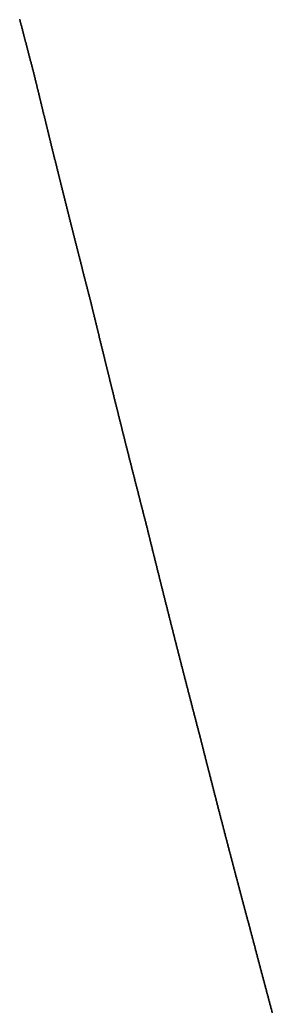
# Model space of a CAD drawing. Header units: metres. Extents: x 0 to 360, y 46 to 216.
# Drawn here: x 45.98 to 55.52, y 121.82 to 159.35 of the extents above; entities that cross this region are included whole.
import ezdxf

# ---------------------------------------------------------------- set-up
doc = ezdxf.new("R2010")
doc.units = ezdxf.units.M

msp = doc.modelspace()

# ---------------------------------------------------------------- linework, layer by layer
for p in [(45.979, 159.348), (45.988, 159.314), (45.996, 159.281), (46.005, 159.248), (46.014, 159.214), (46.022, 159.181), (46.031, 159.148), (46.039, 159.115), (46.048, 159.081), (46.057, 159.048), (46.065, 159.015), (46.074, 158.982), (46.083, 158.949), (46.091, 158.916), (46.1, 158.882), (46.108, 158.849), (46.117, 158.816), (46.126, 158.783), (46.134, 158.75), (46.143, 158.717), (46.151, 158.684), (46.16, 158.651), (46.169, 158.618), (46.177, 158.585), (46.186, 158.552), (46.195, 158.518), (46.203, 158.485), (46.212, 158.452), (46.22, 158.419), (46.229, 158.387), (46.238, 158.354), (46.246, 158.321), (46.255, 158.288), (46.263, 158.255), (46.272, 158.222), (46.28, 158.189), (46.289, 158.156), (46.298, 158.123), (46.306, 158.09), (46.315, 158.057), (46.323, 158.025), (46.332, 157.992), (46.341, 157.959), (46.349, 157.926), (46.358, 157.893), (46.366, 157.861), (46.375, 157.828), (46.384, 157.795), (46.392, 157.762), (46.401, 157.73), (46.409, 157.697), (46.418, 157.664), (46.426, 157.631), (46.435, 157.599), (46.444, 157.566), (46.452, 157.533), (46.461, 157.501), (46.469, 157.468), (46.478, 157.435), (46.486, 157.403), (46.495, 157.37), (46.504, 157.338), (46.512, 157.305), (46.521, 157.273), (46.529, 157.24), (46.538, 157.207), (46.546, 157.172), (46.555, 157.131), (46.563, 157.095), (46.572, 157.06), (46.581, 157.024), (46.589, 156.989), (46.598, 156.954), (46.606, 156.918), (46.615, 156.883), (46.623, 156.847), (46.632, 156.812), (46.64, 156.777), (46.649, 156.741), (46.657, 156.706), (46.666, 156.671), (46.675, 156.635), (46.683, 156.6), (46.692, 156.565), (46.7, 156.53), (46.709, 156.494), (46.717, 156.459), (46.726, 156.424), (46.734, 156.389), (46.743, 156.354), (46.751, 156.318), (46.76, 156.283), (46.768, 156.248), (46.777, 156.213), (46.786, 156.178), (46.794, 156.143), (46.803, 156.108), (46.811, 156.073), (46.82, 156.038), (46.828, 156.002), (46.837, 155.967), (46.845, 155.932), (46.854, 155.897), (46.862, 155.862), (46.871, 155.827), (46.879, 155.792), (46.888, 155.758), (46.896, 155.723), (46.905, 155.688), (46.913, 155.653), (46.922, 155.618), (46.93, 155.583), (46.939, 155.548), (46.947, 155.513), (46.956, 155.478), (46.964, 155.444), (46.973, 155.409), (46.981, 155.374), (46.99, 155.339), (46.998, 155.304), (47.007, 155.27), (47.015, 155.235), (47.024, 155.2), (47.032, 155.165), (47.041, 155.131), (47.049, 155.096), (47.058, 155.061), (47.066, 155.027), (47.075, 154.992), (47.083, 154.957), (47.092, 154.923), (47.1, 154.888), (47.109, 154.854), (47.117, 154.819), (47.126, 154.784), (47.134, 154.75), (47.143, 154.715), (47.151, 154.681), (47.16, 154.646), (47.168, 154.612), (47.177, 154.577), (47.185, 154.543), (47.194, 154.508), (47.202, 154.474), (47.211, 154.439), (47.219, 154.405), (47.228, 154.371), (47.236, 154.336), (47.245, 154.302), (47.253, 154.267), (47.261, 154.233), (47.27, 154.199), (47.278, 154.164), (47.287, 154.13), (47.295, 154.096), (47.304, 154.061), (47.312, 154.027), (47.321, 153.993), (47.329, 153.959), (47.338, 153.924), (47.346, 153.89), (47.355, 153.856), (47.363, 153.822), (47.372, 153.787), (47.38, 153.753), (47.388, 153.719), (47.397, 153.685), (47.405, 153.651), (47.414, 153.617), (47.422, 153.583), (47.431, 153.549), (47.439, 153.514), (47.448, 153.48), (47.456, 153.446), (47.464, 153.412), (47.473, 153.378), (47.481, 153.344), (47.49, 153.31), (47.498, 153.276), (47.507, 153.242), (47.515, 153.208), (47.524, 153.174), (47.532, 153.14), (47.54, 153.106), (47.549, 153.073), (47.557, 153.039), (47.566, 153.005), (47.574, 152.971), (47.583, 152.937), (47.591, 152.903), (47.599, 152.869), (47.608, 152.836), (47.616, 152.802), (47.625, 152.768), (47.633, 152.734), (47.642, 152.7), (47.65, 152.667), (47.658, 152.633), (47.667, 152.599), (47.675, 152.565), (47.684, 152.532), (47.692, 152.498), (47.7, 152.464), (47.709, 152.431), (47.717, 152.397), (47.726, 152.363), (47.734, 152.33), (47.743, 152.296), (47.751, 152.263), (47.759, 152.229), (47.768, 152.195), (47.776, 152.162), (47.785, 152.128), (47.793, 152.095), (47.801, 152.061), (47.81, 152.028), (47.818, 151.994), (47.827, 151.961), (47.835, 151.927), (47.843, 151.894), (47.852, 151.86), (47.86, 151.827), (47.869, 151.793), (47.877, 151.76), (47.885, 151.727), (47.894, 151.693), (47.902, 151.66), (47.911, 151.627), (47.919, 151.593), (47.927, 151.56), (47.936, 151.527), (47.944, 151.493), (47.952, 151.46), (47.961, 151.427), (47.969, 151.393), (47.978, 151.36), (47.986, 151.327), (47.994, 151.294), (48.003, 151.26), (48.011, 151.227), (48.019, 151.194), (48.028, 151.161), (48.036, 151.128), (48.045, 151.095), (48.053, 151.061), (48.061, 151.028), (48.07, 150.995), (48.078, 150.962), (48.086, 150.929), (48.095, 150.896), (48.103, 150.863), (48.112, 150.83), (48.12, 150.797), (48.128, 150.764), (48.137, 150.731), (48.145, 150.698), (48.153, 150.665), (48.162, 150.632), (48.17, 150.599), (48.178, 150.566), (48.187, 150.533), (48.195, 150.5), (48.203, 150.467), (48.212, 150.434), (48.22, 150.401), (48.229, 150.368), (48.237, 150.335), (48.245, 150.303), (48.254, 150.27), (48.262, 150.237), (48.27, 150.204), (48.279, 150.171), (48.287, 150.138), (48.295, 150.106), (48.304, 150.073), (48.312, 150.04), (48.32, 150.007), (48.329, 149.975), (48.337, 149.942), (48.345, 149.909), (48.354, 149.877), (48.362, 149.844), (48.37, 149.811), (48.379, 149.779), (48.387, 149.746), (48.395, 149.713), (48.404, 149.681), (48.412, 149.648), (48.42, 149.615), (48.429, 149.583), (48.437, 149.55), (48.445, 149.518), (48.454, 149.485), (48.462, 149.453), (48.47, 149.42), (48.479, 149.388), (48.487, 149.355), (48.495, 149.323), (48.504, 149.29), (48.512, 149.258), (48.52, 149.225), (48.528, 149.193), (48.537, 149.16), (48.545, 149.128), (48.553, 149.096), (48.562, 149.063), (48.57, 149.031), (48.578, 148.999), (48.587, 148.966), (48.595, 148.934), (48.603, 148.902), (48.612, 148.869), (48.62, 148.837), (48.628, 148.805), (48.636, 148.772), (48.645, 148.74), (48.653, 148.708), (48.661, 148.676), (48.67, 148.643), (48.678, 148.611), (48.686, 148.579), (48.694, 148.547), (48.703, 148.515), (48.711, 148.483), (48.719, 148.448), (48.728, 148.409), (48.736, 148.375), (48.744, 148.34), (48.752, 148.306), (48.761, 148.272), (48.769, 148.237), (48.777, 148.203), (48.786, 148.169), (48.794, 148.135), (48.802, 148.1), (48.81, 148.066), (48.819, 148.032), (48.827, 147.998), (48.835, 147.963), (48.844, 147.929), (48.852, 147.895), (48.86, 147.861), (48.868, 147.827), (48.877, 147.793), (48.885, 147.759), (48.893, 147.725), (48.901, 147.69), (48.91, 147.656), (48.918, 147.622), (48.926, 147.588), (48.934, 147.554), (48.943, 147.52), (48.951, 147.486), (48.959, 147.452), (48.968, 147.418), (48.976, 147.384), (48.984, 147.35), (48.992, 147.316), (49.001, 147.283), (49.009, 147.249), (49.017, 147.215), (49.025, 147.181), (49.034, 147.147), (49.042, 147.113), (49.05, 147.079), (49.058, 147.045), (49.067, 147.012), (49.075, 146.978), (49.083, 146.944), (49.091, 146.91), (49.1, 146.877), (49.108, 146.843), (49.116, 146.809), (49.124, 146.775), (49.132, 146.742), (49.141, 146.708), (49.149, 146.674), (49.157, 146.641), (49.165, 146.607), (49.174, 146.573), (49.182, 146.54), (49.19, 146.506), (49.198, 146.473), (49.207, 146.439), (49.215, 146.405), (49.223, 146.372), (49.231, 146.338), (49.239, 146.305), (49.248, 146.271), (49.256, 146.238), (49.264, 146.204), (49.272, 146.171), (49.281, 146.137), (49.289, 146.104), (49.297, 146.07), (49.305, 146.037), (49.313, 146.004), (49.322, 145.97), (49.33, 145.937), (49.338, 145.903), (49.346, 145.87), (49.354, 145.837), (49.363, 145.803), (49.371, 145.77), (49.379, 145.737), (49.387, 145.703), (49.396, 145.67), (49.404, 145.637), (49.412, 145.604), (49.42, 145.57), (49.428, 145.537), (49.437, 145.504), (49.445, 145.471), (49.453, 145.437), (49.461, 145.404), (49.469, 145.371), (49.478, 145.338), (49.486, 145.305), (49.494, 145.272), (49.502, 145.239), (49.51, 145.205), (49.518, 145.172), (49.527, 145.139), (49.535, 145.106), (49.543, 145.073), (49.551, 145.04), (49.559, 145.007), (49.568, 144.974), (49.576, 144.941), (49.584, 144.908), (49.592, 144.875), (49.6, 144.842), (49.608, 144.809), (49.617, 144.776), (49.625, 144.743), (49.633, 144.71), (49.641, 144.678), (49.649, 144.645), (49.658, 144.612), (49.666, 144.579), (49.674, 144.546), (49.682, 144.513), (49.69, 144.48), (49.698, 144.448), (49.707, 144.415), (49.715, 144.382), (49.723, 144.349), (49.731, 144.317), (49.739, 144.284), (49.747, 144.251), (49.756, 144.218), (49.764, 144.186), (49.772, 144.153), (49.78, 144.12), (49.788, 144.088), (49.796, 144.055), (49.804, 144.022), (49.813, 143.99), (49.821, 143.957), (49.829, 143.925), (49.837, 143.892), (49.845, 143.859), (49.853, 143.827), (49.862, 143.794), (49.87, 143.762), (49.878, 143.729), (49.886, 143.697), (49.894, 143.664), (49.902, 143.632), (49.91, 143.599), (49.919, 143.567), (49.927, 143.534), (49.935, 143.502), (49.943, 143.469), (49.951, 143.437), (49.959, 143.405), (49.967, 143.372), (49.975, 143.34), (49.984, 143.307), (49.992, 143.275), (50, 143.243), (50.008, 143.21), (50.016, 143.178), (50.024, 143.146), (50.032, 143.114), (50.041, 143.081), (50.049, 143.049), (50.057, 143.017), (50.065, 142.985), (50.073, 142.952), (50.081, 142.92), (50.089, 142.888), (50.097, 142.856), (50.105, 142.824), (50.114, 142.791), (50.122, 142.759), (50.13, 142.727), (50.138, 142.695), (50.146, 142.663), (50.154, 142.631), (50.162, 142.599), (50.17, 142.567), (50.179, 142.535), (50.187, 142.502), (50.195, 142.47), (50.203, 142.438), (50.211, 142.406), (50.219, 142.374), (50.227, 142.342), (50.235, 142.31), (50.243, 142.278), (50.251, 142.247), (50.26, 142.215), (50.268, 142.183), (50.276, 142.151), (50.284, 142.119), (50.292, 142.087), (50.3, 142.055), (50.308, 142.023), (50.316, 141.991), (50.324, 141.96), (50.332, 141.928), (50.34, 141.896), (50.349, 141.864), (50.357, 141.832), (50.365, 141.801), (50.373, 141.769), (50.381, 141.737), (50.389, 141.705), (50.397, 141.674), (50.405, 141.642), (50.413, 141.61), (50.421, 141.578), (50.429, 141.547), (50.437, 141.515), (50.446, 141.483), (50.454, 141.452), (50.462, 141.42), (50.47, 141.389), (50.478, 141.357), (50.486, 141.325), (50.494, 141.294), (50.502, 141.262), (50.51, 141.231), (50.518, 141.199), (50.526, 141.168), (50.534, 141.136), (50.542, 141.105), (50.55, 141.073), (50.558, 141.042), (50.567, 141.01), (50.575, 140.979), (50.583, 140.947), (50.591, 140.916), (50.599, 140.884), (50.607, 140.853), (50.615, 140.821), (50.623, 140.79), (50.631, 140.759), (50.639, 140.727), (50.647, 140.696), (50.655, 140.665), (50.663, 140.633), (50.671, 140.602), (50.679, 140.571), (50.687, 140.539), (50.695, 140.508), (50.703, 140.477), (50.711, 140.446), (50.72, 140.414), (50.728, 140.383), (50.736, 140.352), (50.744, 140.321), (50.752, 140.29), (50.76, 140.258), (50.768, 140.227), (50.776, 140.196), (50.784, 140.165), (50.792, 140.134), (50.8, 140.103), (50.808, 140.071), (50.816, 140.039), (50.824, 140.002), (50.832, 139.969), (50.84, 139.937), (50.848, 139.904), (50.856, 139.871), (50.864, 139.839), (50.872, 139.806), (50.88, 139.773), (50.888, 139.741), (50.896, 139.708), (50.904, 139.675), (50.912, 139.643), (50.92, 139.61), (50.928, 139.578), (50.936, 139.545), (50.944, 139.512), (50.952, 139.48), (50.96, 139.447), (50.968, 139.415), (50.976, 139.382), (50.984, 139.35), (50.992, 139.317), (51, 139.285), (51.008, 139.253), (51.016, 139.22), (51.024, 139.188), (51.032, 139.155), (51.04, 139.123), (51.048, 139.091), (51.056, 139.058), (51.064, 139.026), (51.072, 138.994), (51.08, 138.961), (51.088, 138.929), (51.096, 138.897), (51.104, 138.864), (51.112, 138.832), (51.12, 138.8), (51.128, 138.767), (51.136, 138.735), (51.144, 138.703), (51.152, 138.671), (51.16, 138.639), (51.168, 138.606), (51.176, 138.574), (51.184, 138.542), (51.192, 138.51), (51.2, 138.478), (51.208, 138.446), (51.216, 138.414), (51.224, 138.381), (51.232, 138.349), (51.24, 138.317), (51.248, 138.285), (51.256, 138.253), (51.264, 138.221), (51.272, 138.189), (51.28, 138.157), (51.288, 138.125), (51.296, 138.093), (51.304, 138.061), (51.312, 138.029), (51.32, 137.997), (51.328, 137.965), (51.336, 137.933), (51.344, 137.901), (51.352, 137.869), (51.36, 137.838), (51.368, 137.806), (51.376, 137.774), (51.384, 137.742), (51.392, 137.71), (51.4, 137.678), (51.408, 137.647), (51.415, 137.615), (51.423, 137.583), (51.431, 137.551), (51.439, 137.519), (51.447, 137.488), (51.455, 137.456), (51.463, 137.424), (51.471, 137.392), (51.479, 137.361), (51.487, 137.329), (51.495, 137.297), (51.503, 137.266), (51.511, 137.234), (51.519, 137.202), (51.527, 137.171), (51.535, 137.139), (51.543, 137.108), (51.551, 137.076), (51.559, 137.044), (51.566, 137.013), (51.574, 136.981), (51.582, 136.95), (51.59, 136.918), (51.598, 136.887), (51.606, 136.855), (51.614, 136.824), (51.622, 136.792), (51.63, 136.761), (51.638, 136.729), (51.646, 136.698), (51.654, 136.666), (51.662, 136.635), (51.67, 136.604), (51.678, 136.572), (51.685, 136.541), (51.693, 136.509), (51.701, 136.478), (51.709, 136.447), (51.717, 136.415), (51.725, 136.384), (51.733, 136.353), (51.741, 136.321), (51.749, 136.29), (51.757, 136.259), (51.765, 136.228), (51.773, 136.196), (51.781, 136.165), (51.788, 136.134), (51.796, 136.103), (51.804, 136.071), (51.812, 136.04), (51.82, 136.009), (51.828, 135.978), (51.836, 135.947), (51.844, 135.916), (51.852, 135.884), (51.86, 135.853), (51.867, 135.822), (51.875, 135.791), (51.883, 135.76), (51.891, 135.729), (51.899, 135.698), (51.907, 135.667), (51.915, 135.636), (51.923, 135.605), (51.931, 135.574), (51.939, 135.543), (51.946, 135.512), (51.954, 135.481), (51.962, 135.45), (51.97, 135.419), (51.978, 135.388), (51.986, 135.357), (51.994, 135.326), (52.002, 135.295), (52.01, 135.264), (52.017, 135.233), (52.025, 135.203), (52.033, 135.172), (52.041, 135.141), (52.049, 135.11), (52.057, 135.079), (52.065, 135.048), (52.073, 135.018), (52.081, 134.987), (52.088, 134.956), (52.096, 134.925), (52.104, 134.895), (52.112, 134.864), (52.12, 134.833), (52.128, 134.802), (52.136, 134.772), (52.144, 134.741), (52.151, 134.71), (52.159, 134.68), (52.167, 134.649), (52.175, 134.618), (52.183, 134.588), (52.191, 134.557), (52.199, 134.527), (52.206, 134.496), (52.214, 134.465), (52.222, 134.435), (52.23, 134.404), (52.238, 134.374), (52.246, 134.343), (52.254, 134.313), (52.261, 134.282), (52.269, 134.252), (52.277, 134.221), (52.285, 134.191), (52.293, 134.16), (52.301, 134.13), (52.309, 134.099), (52.316, 134.069), (52.324, 134.038), (52.332, 134.008), (52.34, 133.978), (52.348, 133.947), (52.356, 133.917), (52.363, 133.887), (52.371, 133.856), (52.379, 133.826), (52.387, 133.796), (52.395, 133.765), (52.403, 133.735), (52.411, 133.705), (52.418, 133.674), (52.426, 133.644), (52.434, 133.614), (52.442, 133.584), (52.45, 133.553), (52.458, 133.523), (52.465, 133.493), (52.473, 133.463), (52.481, 133.433), (52.489, 133.402), (52.497, 133.372), (52.505, 133.342), (52.512, 133.312), (52.52, 133.282), (52.528, 133.252), (52.536, 133.222), (52.544, 133.192), (52.551, 133.161), (52.559, 133.131), (52.567, 133.101), (52.575, 133.071), (52.583, 133.041), (52.591, 133.011), (52.598, 132.981), (52.606, 132.951), (52.614, 132.921), (52.622, 132.891), (52.63, 132.861), (52.637, 132.831), (52.645, 132.801), (52.653, 132.771), (52.661, 132.741), (52.669, 132.712), (52.676, 132.682), (52.684, 132.652), (52.692, 132.622), (52.7, 132.592), (52.708, 132.562), (52.715, 132.532), (52.723, 132.503), (52.731, 132.473), (52.739, 132.443), (52.747, 132.413), (52.754, 132.383), (52.762, 132.354), (52.77, 132.324), (52.778, 132.294), (52.786, 132.264), (52.793, 132.235), (52.801, 132.205), (52.809, 132.175), (52.817, 132.145), (52.825, 132.116), (52.832, 132.086), (52.84, 132.055), (52.848, 132.021), (52.856, 131.99), (52.864, 131.959), (52.871, 131.928), (52.879, 131.898), (52.887, 131.867), (52.895, 131.836), (52.902, 131.805), (52.91, 131.775), (52.918, 131.744), (52.926, 131.713), (52.934, 131.682), (52.941, 131.652), (52.949, 131.621), (52.957, 131.59), (52.965, 131.56), (52.972, 131.529), (52.98, 131.498), (52.988, 131.468), (52.996, 131.437), (53.003, 131.406), (53.011, 131.376), (53.019, 131.345), (53.027, 131.315), (53.035, 131.284), (53.042, 131.253), (53.05, 131.223), (53.058, 131.192), (53.066, 131.162), (53.073, 131.131), (53.081, 131.101), (53.089, 131.07), (53.097, 131.04), (53.104, 131.009), (53.112, 130.979), (53.12, 130.948), (53.128, 130.918), (53.135, 130.888), (53.143, 130.857), (53.151, 130.827), (53.159, 130.796), (53.166, 130.766), (53.174, 130.736), (53.182, 130.705), (53.19, 130.675), (53.197, 130.645), (53.205, 130.614), (53.213, 130.584), (53.221, 130.554), (53.228, 130.524), (53.236, 130.493), (53.244, 130.463), (53.252, 130.433), (53.259, 130.403), (53.267, 130.372), (53.275, 130.342), (53.282, 130.312), (53.29, 130.282), (53.298, 130.252), (53.306, 130.221), (53.313, 130.191), (53.321, 130.161), (53.329, 130.131), (53.337, 130.101), (53.344, 130.071), (53.352, 130.041), (53.36, 130.011), (53.368, 129.98), (53.375, 129.95), (53.383, 129.92), (53.391, 129.89), (53.398, 129.86), (53.406, 129.83), (53.414, 129.8), (53.422, 129.77), (53.429, 129.74), (53.437, 129.71), (53.445, 129.68), (53.452, 129.65), (53.46, 129.62), (53.468, 129.591), (53.476, 129.561), (53.483, 129.531), (53.491, 129.501), (53.499, 129.471), (53.506, 129.441), (53.514, 129.411), (53.522, 129.381), (53.53, 129.352), (53.537, 129.322), (53.545, 129.292), (53.553, 129.262), (53.56, 129.232), (53.568, 129.203), (53.576, 129.173), (53.583, 129.143), (53.591, 129.113), (53.599, 129.084), (53.607, 129.054), (53.614, 129.024), (53.622, 128.994), (53.63, 128.965), (53.637, 128.935), (53.645, 128.905), (53.653, 128.876), (53.66, 128.846), (53.668, 128.816), (53.676, 128.787), (53.683, 128.757), (53.691, 128.728), (53.699, 128.698), (53.706, 128.669), (53.714, 128.639), (53.722, 128.609), (53.73, 128.58), (53.737, 128.55), (53.745, 128.521), (53.753, 128.491), (53.76, 128.462), (53.768, 128.432), (53.776, 128.403), (53.783, 128.373), (53.791, 128.344), (53.799, 128.315), (53.806, 128.285), (53.814, 128.256), (53.822, 128.226), (53.829, 128.197), (53.837, 128.167), (53.845, 128.138), (53.852, 128.109), (53.86, 128.079), (53.868, 128.05), (53.875, 128.021), (53.883, 127.991), (53.891, 127.962), (53.898, 127.933), (53.906, 127.904), (53.914, 127.874), (53.921, 127.845), (53.929, 127.816), (53.937, 127.786), (53.944, 127.757), (53.952, 127.728), (53.96, 127.699), (53.967, 127.67), (53.975, 127.64), (53.983, 127.611), (53.99, 127.582), (53.998, 127.553), (54.005, 127.524), (54.013, 127.495), (54.021, 127.466), (54.028, 127.436), (54.036, 127.407), (54.044, 127.378), (54.051, 127.349), (54.059, 127.32), (54.067, 127.291), (54.074, 127.262), (54.082, 127.233), (54.09, 127.204), (54.097, 127.175), (54.105, 127.146), (54.112, 127.117), (54.12, 127.088), (54.128, 127.059), (54.135, 127.03), (54.143, 127.001), (54.151, 126.972), (54.158, 126.943), (54.166, 126.914), (54.174, 126.886), (54.181, 126.857), (54.189, 126.828), (54.196, 126.799), (54.204, 126.77), (54.212, 126.741), (54.219, 126.712), (54.227, 126.684), (54.235, 126.655), (54.242, 126.626), (54.25, 126.597), (54.257, 126.568), (54.265, 126.54), (54.273, 126.511), (54.28, 126.482), (54.288, 126.453), (54.296, 126.425), (54.303, 126.396), (54.311, 126.367), (54.318, 126.339), (54.326, 126.31), (54.334, 126.281), (54.341, 126.253), (54.349, 126.224), (54.356, 126.195), (54.364, 126.167), (54.372, 126.138), (54.379, 126.109), (54.387, 126.081), (54.394, 126.052), (54.402, 126.024), (54.41, 125.995), (54.417, 125.967), (54.425, 125.938), (54.432, 125.909), (54.44, 125.881), (54.448, 125.852), (54.455, 125.824), (54.463, 125.795), (54.47, 125.767), (54.478, 125.738), (54.486, 125.71), (54.493, 125.682), (54.501, 125.653), (54.508, 125.625), (54.516, 125.596), (54.524, 125.568), (54.531, 125.539), (54.539, 125.511), (54.546, 125.483), (54.554, 125.454), (54.562, 125.426), (54.569, 125.398), (54.577, 125.369), (54.584, 125.341), (54.592, 125.313), (54.599, 125.284), (54.607, 125.256), (54.615, 125.228), (54.622, 125.2), (54.63, 125.171), (54.637, 125.143), (54.645, 125.115), (54.652, 125.087), (54.66, 125.058), (54.668, 125.03), (54.675, 125.002), (54.683, 124.974), (54.69, 124.946), (54.698, 124.918), (54.705, 124.889), (54.713, 124.861), (54.721, 124.833), (54.728, 124.805), (54.736, 124.777), (54.743, 124.749), (54.751, 124.721), (54.758, 124.693), (54.766, 124.665), (54.774, 124.637), (54.781, 124.609), (54.789, 124.58), (54.796, 124.549), (54.804, 124.519), (54.811, 124.49), (54.819, 124.462), (54.826, 124.433), (54.834, 124.404), (54.842, 124.375), (54.849, 124.346), (54.857, 124.317), (54.864, 124.289), (54.872, 124.26), (54.879, 124.231), (54.887, 124.202), (54.894, 124.174), (54.902, 124.145), (54.909, 124.116), (54.917, 124.087), (54.925, 124.059), (54.932, 124.03), (54.94, 124.001), (54.947, 123.973), (54.955, 123.944), (54.962, 123.915), (54.97, 123.887), (54.977, 123.858), (54.985, 123.829), (54.992, 123.801), (55, 123.772), (55.008, 123.744), (55.015, 123.715), (55.023, 123.686), (55.03, 123.658), (55.038, 123.629), (55.045, 123.601), (55.053, 123.572), (55.06, 123.544), (55.068, 123.515), (55.075, 123.487), (55.083, 123.458), (55.09, 123.43), (55.098, 123.401), (55.105, 123.373), (55.113, 123.344), (55.12, 123.316), (55.128, 123.288), (55.135, 123.259), (55.143, 123.231), (55.15, 123.202), (55.158, 123.174), (55.166, 123.146), (55.173, 123.117), (55.181, 123.089), (55.188, 123.061), (55.196, 123.032), (55.203, 123.004), (55.211, 122.976), (55.218, 122.947), (55.226, 122.919), (55.233, 122.891), (55.241, 122.862), (55.248, 122.834), (55.256, 122.806), (55.263, 122.778), (55.271, 122.749), (55.278, 122.721), (55.286, 122.693), (55.293, 122.665), (55.301, 122.637), (55.308, 122.609), (55.316, 122.58), (55.323, 122.552), (55.331, 122.524), (55.338, 122.496), (55.346, 122.468), (55.353, 122.44), (55.361, 122.412), (55.368, 122.383), (55.376, 122.355), (55.383, 122.327), (55.391, 122.299), (55.398, 122.271), (55.406, 122.243), (55.413, 122.215), (55.421, 122.187), (55.428, 122.159), (55.436, 122.131), (55.443, 122.103), (55.45, 122.075), (55.458, 122.047), (55.465, 122.019), (55.473, 121.991), (55.48, 121.963), (55.488, 121.935), (55.495, 121.908), (55.503, 121.88), (55.51, 121.852), (55.518, 121.824)]:
    msp.add_point(p)

doc.saveas('drawing.dxf')
